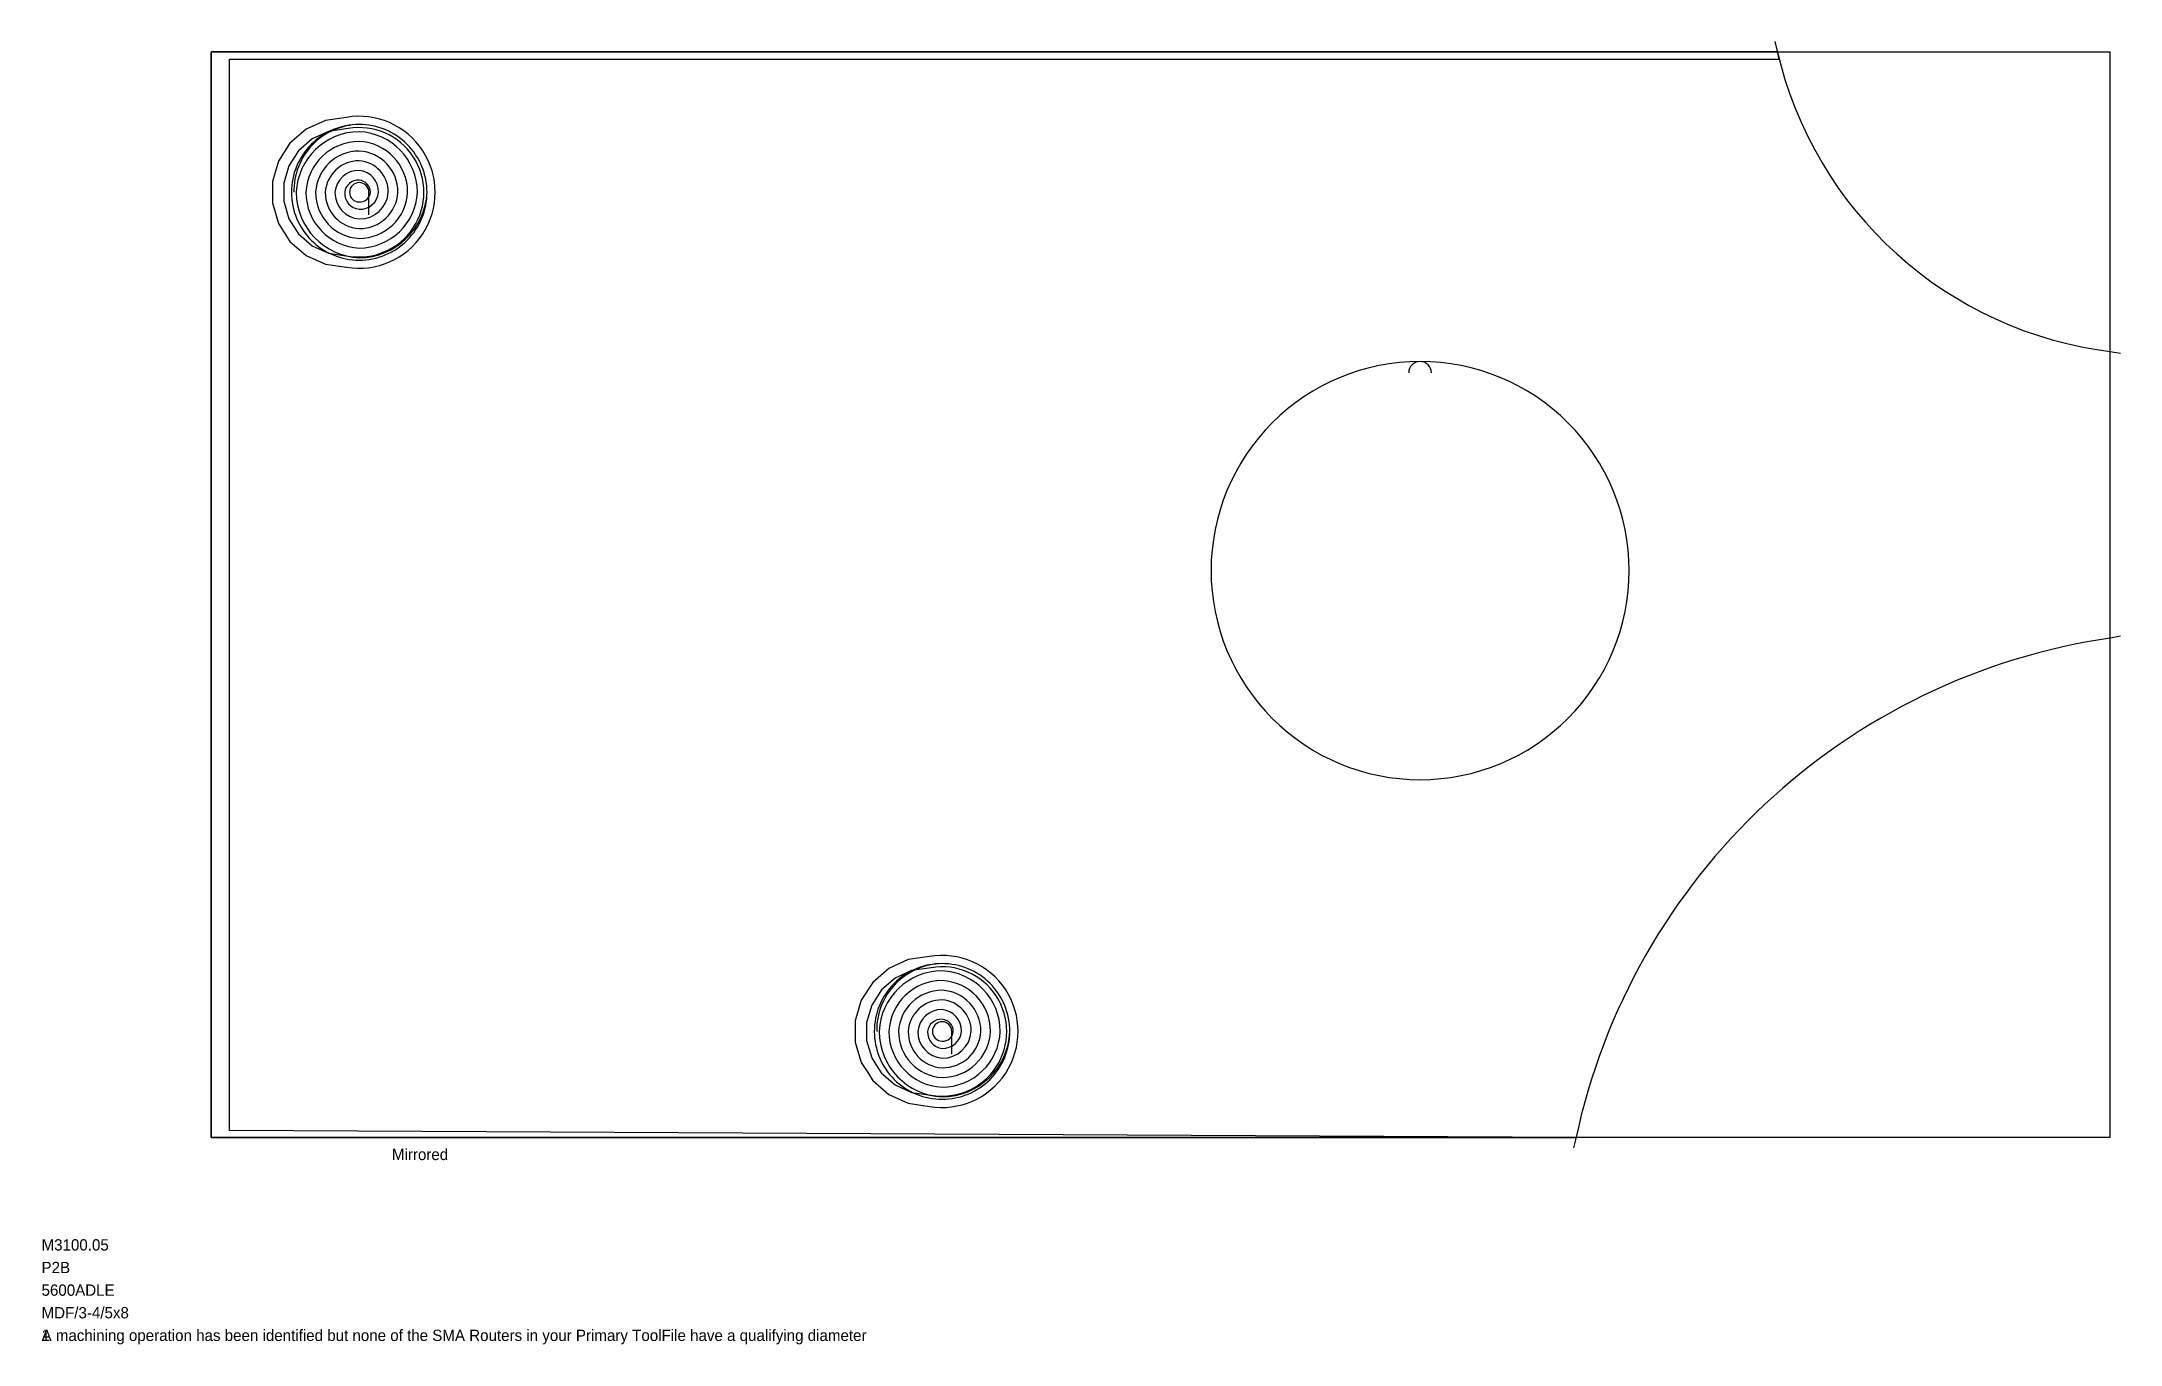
# Model space of a CAD drawing. Header units: metres. Extents: x -7.5 to 84.5, y -9.2 to 48.5.
import ezdxf

# ---------------------------------------------------------------- set-up
doc = ezdxf.new("R2010")
doc.units = ezdxf.units.M

msp = doc.modelspace()

# ---------------------------------------------------------------- linework, layer by layer
at = {"layer": 'BORDER_Z0P75', "color": 7}
msp.add_lwpolyline([(0, 0), (0, 48), (84, 48), (84, 0)], close=True, dxfattribs=at)
at = {"layer": 'ROUTE_Z0P375LT130RAMP', "color": 3}
msp.add_lwpolyline([(35.149, 48), (34.649, 48), (0, 48), (0, 0), (60.388, 0), (0.812, 0.312), (0.812, 47.688), (69.374, 47.688), (69.298, 48), (34.649, 48)], dxfattribs=at)
for points in [[(2.978, 40.418), (3.232, 40.021), (3.487, 39.625), (4.2, 39.007), (5.058, 38.616), (5.991, 38.482, 1.184127), (5.991, 45.107), (5.058, 44.972), (4.2, 44.581), (3.487, 43.963), (2.978, 43.17), (2.712, 42.266), (2.712, 41.323), (2.978, 40.418), (3.232, 40.021)], [(28.765, 3.312), (29.02, 2.915), (29.275, 2.519), (29.988, 1.901), (30.845, 1.51), (31.779, 1.375, 1.184127), (31.779, 8), (30.845, 7.866), (29.988, 7.475), (29.275, 6.857), (28.765, 6.064), (28.5, 5.159), (28.5, 4.217), (28.765, 3.312), (29.02, 2.915)]]:
    msp.add_lwpolyline(points, format="xyb", dxfattribs=at)
for points in [[(3.437, 40.628), (3.653, 40.292), (3.869, 39.956), (4.473, 39.432), (5.2, 39.1), (6.068, 38.976, 1.18669), (6.068, 44.613), (5.2, 44.488), (4.473, 44.156), (3.869, 43.633), (3.437, 42.96), (3.212, 42.194), (3.212, 41.395)], [(29.225, 3.522), (29.441, 3.186), (29.657, 2.85), (30.261, 2.326), (30.988, 1.994), (31.856, 1.869, 1.18669), (31.856, 7.507), (30.988, 7.382), (30.261, 7.05), (29.657, 6.526), (29.225, 5.854), (29, 5.088), (29, 4.288)]]:
    msp.add_lwpolyline(points, format="xyb", close=True, dxfattribs=at)
at = {"layer": 'ROUTE_Z0P75LT130RAMP', "color": 3}
for points in [[(69.173, 48.458), (69.275, 48.097, 0.317045), (84.099, 34.747), (84.469, 34.684)], [(6.982, 40.794), (6.982, 41.794, 0.414214), (6.553, 42.223, 0.414214), (6.125, 41.794, 0.414214), (6.553, 41.366, 0.414214), (7.046, 41.794, 0.4), (6.553, 42.33, 0.4), (5.91, 41.794, 0.4), (6.553, 41.044, 0.4), (7.41, 41.794, 0.4), (6.553, 42.758, 0.4), (5.482, 41.794, 0.4), (6.553, 40.616, 0.4), (7.839, 41.794, 0.4), (6.553, 43.187, 0.4), (5.053, 41.794, 0.4), (6.553, 40.187, 0.4), (8.268, 41.794, 0.4), (6.553, 43.616, 0.4), (4.625, 41.794, 0.4), (6.553, 39.758, 0.4), (8.696, 41.794, 0.4), (6.553, 44.044, 0.4), (4.196, 41.794, 0.4), (6.553, 39.33, 0.4), (9.125, 41.794, 0.4), (6.553, 44.473, 0.4), (3.768, 41.794, 0.4), (6.553, 38.901, 0.4), (9.553, 41.794, 0.414214), (6.553, 44.794, 0.414214), (3.553, 41.794, 0.414214), (6.553, 38.794, 0.414214), (9.553, 41.794, 0.414214), (6.553, 44.794, 0.414214), (3.66, 41.794)], [(53.985, 33.814, 0.414214), (53.485, 34.314, 0.414214), (44.239, 25.068, 0.414214), (53.485, 15.821, 0.414214), (62.732, 25.068, 0.414214), (53.485, 34.314, 0.414214), (52.985, 33.814)], [(84.468, 22.162), (84.099, 22.094, 0.314752), (60.367, -0.098), (60.274, -0.461)], [(32.77, 3.688), (32.77, 4.688, 0.414214), (32.341, 5.117, 0.414214), (31.913, 4.688, 0.414214), (32.341, 4.259, 0.414214), (32.834, 4.688, 0.4), (32.341, 5.224, 0.4), (31.698, 4.688, 0.4), (32.341, 3.938, 0.4), (33.198, 4.688, 0.4), (32.341, 5.652, 0.4), (31.27, 4.688, 0.4), (32.341, 3.509, 0.4), (33.627, 4.688, 0.4), (32.341, 6.081, 0.4), (30.841, 4.688, 0.4), (32.341, 3.081, 0.4), (34.055, 4.688, 0.4), (32.341, 6.509, 0.4), (30.413, 4.688, 0.4), (32.341, 2.652, 0.4), (34.484, 4.688, 0.4), (32.341, 6.938, 0.4), (29.984, 4.688, 0.4), (32.341, 2.224, 0.4), (34.913, 4.688, 0.4), (32.341, 7.367, 0.4), (29.555, 4.688, 0.4), (32.341, 1.795, 0.4), (35.341, 4.688, 0.414214), (32.341, 7.688, 0.414214), (29.341, 4.688, 0.414214), (32.341, 1.688, 0.414214), (35.341, 4.688, 0.414214), (32.341, 7.688, 0.414214), (29.448, 4.688)]]:
    msp.add_lwpolyline(points, format="xyb", dxfattribs=at)

# ---------------------------------------------------------------- texts
at = {"layer": 'COMMENT', "color": 1}
msp.add_text('A machining operation has been identified but none of the SMA Routers in your Primary ToolFile have a qualifying diameter   ', height=0.5, dxfattribs=at).set_placement((-7.5, -9))
at = {"layer": 'DESCRIPTION', "color": 1}
msp.add_text('P2B', height=0.5, dxfattribs=at).set_placement((-7.5, -6))
at = {"layer": 'FILENAME', "color": 1}
msp.add_text('5600ADLE', height=0.5, dxfattribs=at).set_placement((-7.5, -7))
at = {"layer": 'ITEMNUMBER', "color": 1}
msp.add_text('M3100.05', height=0.5, dxfattribs=at).set_placement((-7.5, -5))
at = {"layer": 'MATERIALNAME', "color": 1}
msp.add_text('MDF/3-4/5x8', height=0.5, dxfattribs=at).set_placement((-7.5, -8))
at = {"layer": 'Qty', "color": 1}
msp.add_text('1', height=0.5, dxfattribs=at).set_placement((-7.5, -9))
at = {"layer": 'RUNFIELD', "color": 1}
msp.add_text('Mirrored', height=0.5, dxfattribs=at).set_placement((8, -1))

doc.saveas('drawing.dxf')
